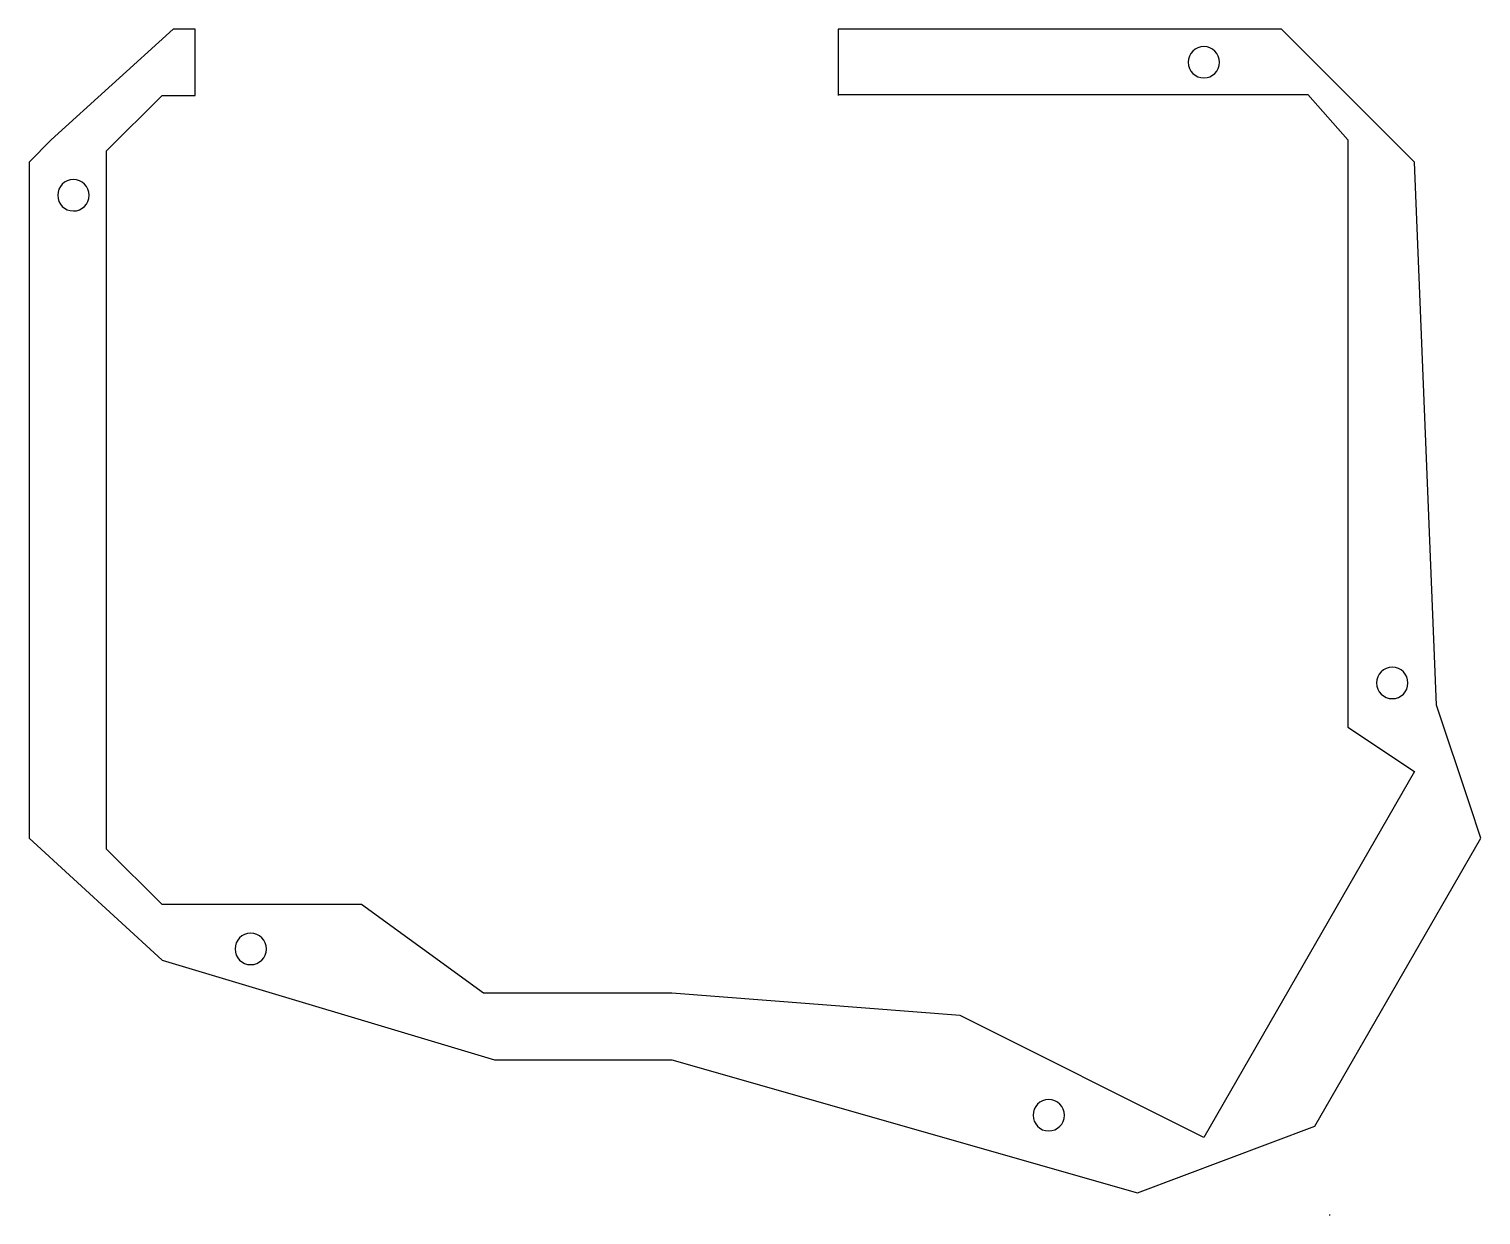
# Model space of a CAD drawing. Header units: millimetres. Extents: x 2700 to 9250, y -6900 to -1550.
import ezdxf

# ---------------------------------------------------------------- set-up
doc = ezdxf.new("R2010")
doc.units = ezdxf.units.MM

msp = doc.modelspace()

# ---------------------------------------------------------------- linework, layer by layer
for points in [[(6350, -1845), (8468.7, -1845), (8650, -2050), (8650, -4700), (8950, -4900), (8000, -6550), (6900, -6000), (5600, -5900), (4750, -5900), (4200, -5500), (3300, -5500), (3050, -5250), (3050, -2100), (3300, -1850), (3450, -1850), (3450, -1550), (3350, -1550), (2800, -2050), (2700, -2150), (2700, -5200), (3300, -5750), (4800, -6200), (5600, -6200), (7700, -6800), (8500, -6500), (9250, -5200), (9200, -5050), (9050, -4600), (8950, -2150), (8350, -1550), (6350, -1550), (6350, -1850)], [(8565, -6900), (8570, -6900)]]:
    msp.add_lwpolyline(points)
for centre in [(8000, -1700.1), (2900, -2300.1), (8850, -4500.1), (3700, -5700.1), (7300, -6450.1)]:
    msp.add_arc(centre, 70.7, 0.06887, 359.93113)

doc.saveas('drawing.dxf')
